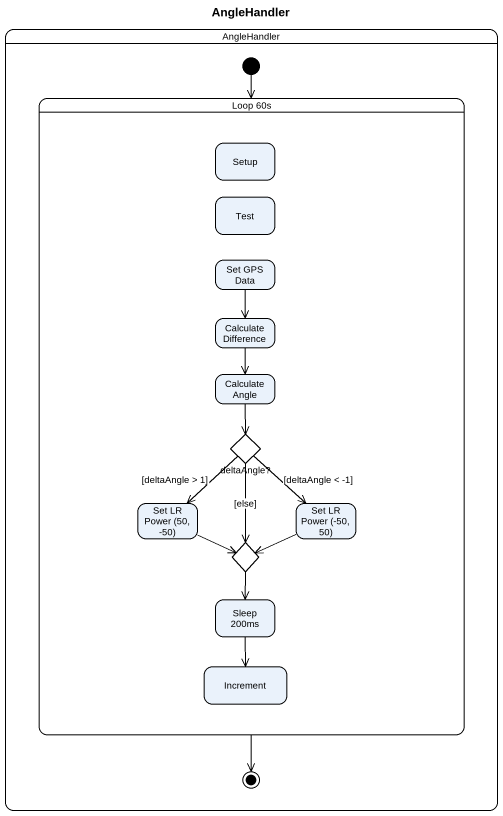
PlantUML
@startuml
title AngleHandler
hide empty description
state AngleHandler {
  state "Loop 60s" as Loop_60s {
    state Setup
    state Test
    state "Set GPS Data" as Set_GPS_Data
    state "Calculate Difference" as Calculate_Difference
    state "Calculate Angle" as Calculate_Angle
    state "deltaAngle?" as deltaAngle <<choice>>
    state "Set LR Power (50, -50)" as Set_LR_Power_50_50
    state "Set LR Power (-50, 50)" as Set_LR_Power_50_50_2
    state choice1 <<choice>>
    state "Sleep 200ms" as Sleep_200ms
    state Increment
  }
  [*] --> Loop_60s
  Loop_60s --> [*]
}
Set_GPS_Data --> Calculate_Difference
Calculate_Difference --> Calculate_Angle
Calculate_Angle --> deltaAngle
deltaAngle --> Set_LR_Power_50_50 : [deltaAngle > 1]
deltaAngle --> Set_LR_Power_50_50_2 : [deltaAngle < -1]
deltaAngle --> choice1 : [else]
Set_LR_Power_50_50 -right-> choice1
Set_LR_Power_50_50_2 -left-> choice1
choice1 --> Sleep_200ms
Sleep_200ms --> Increment
@enduml
